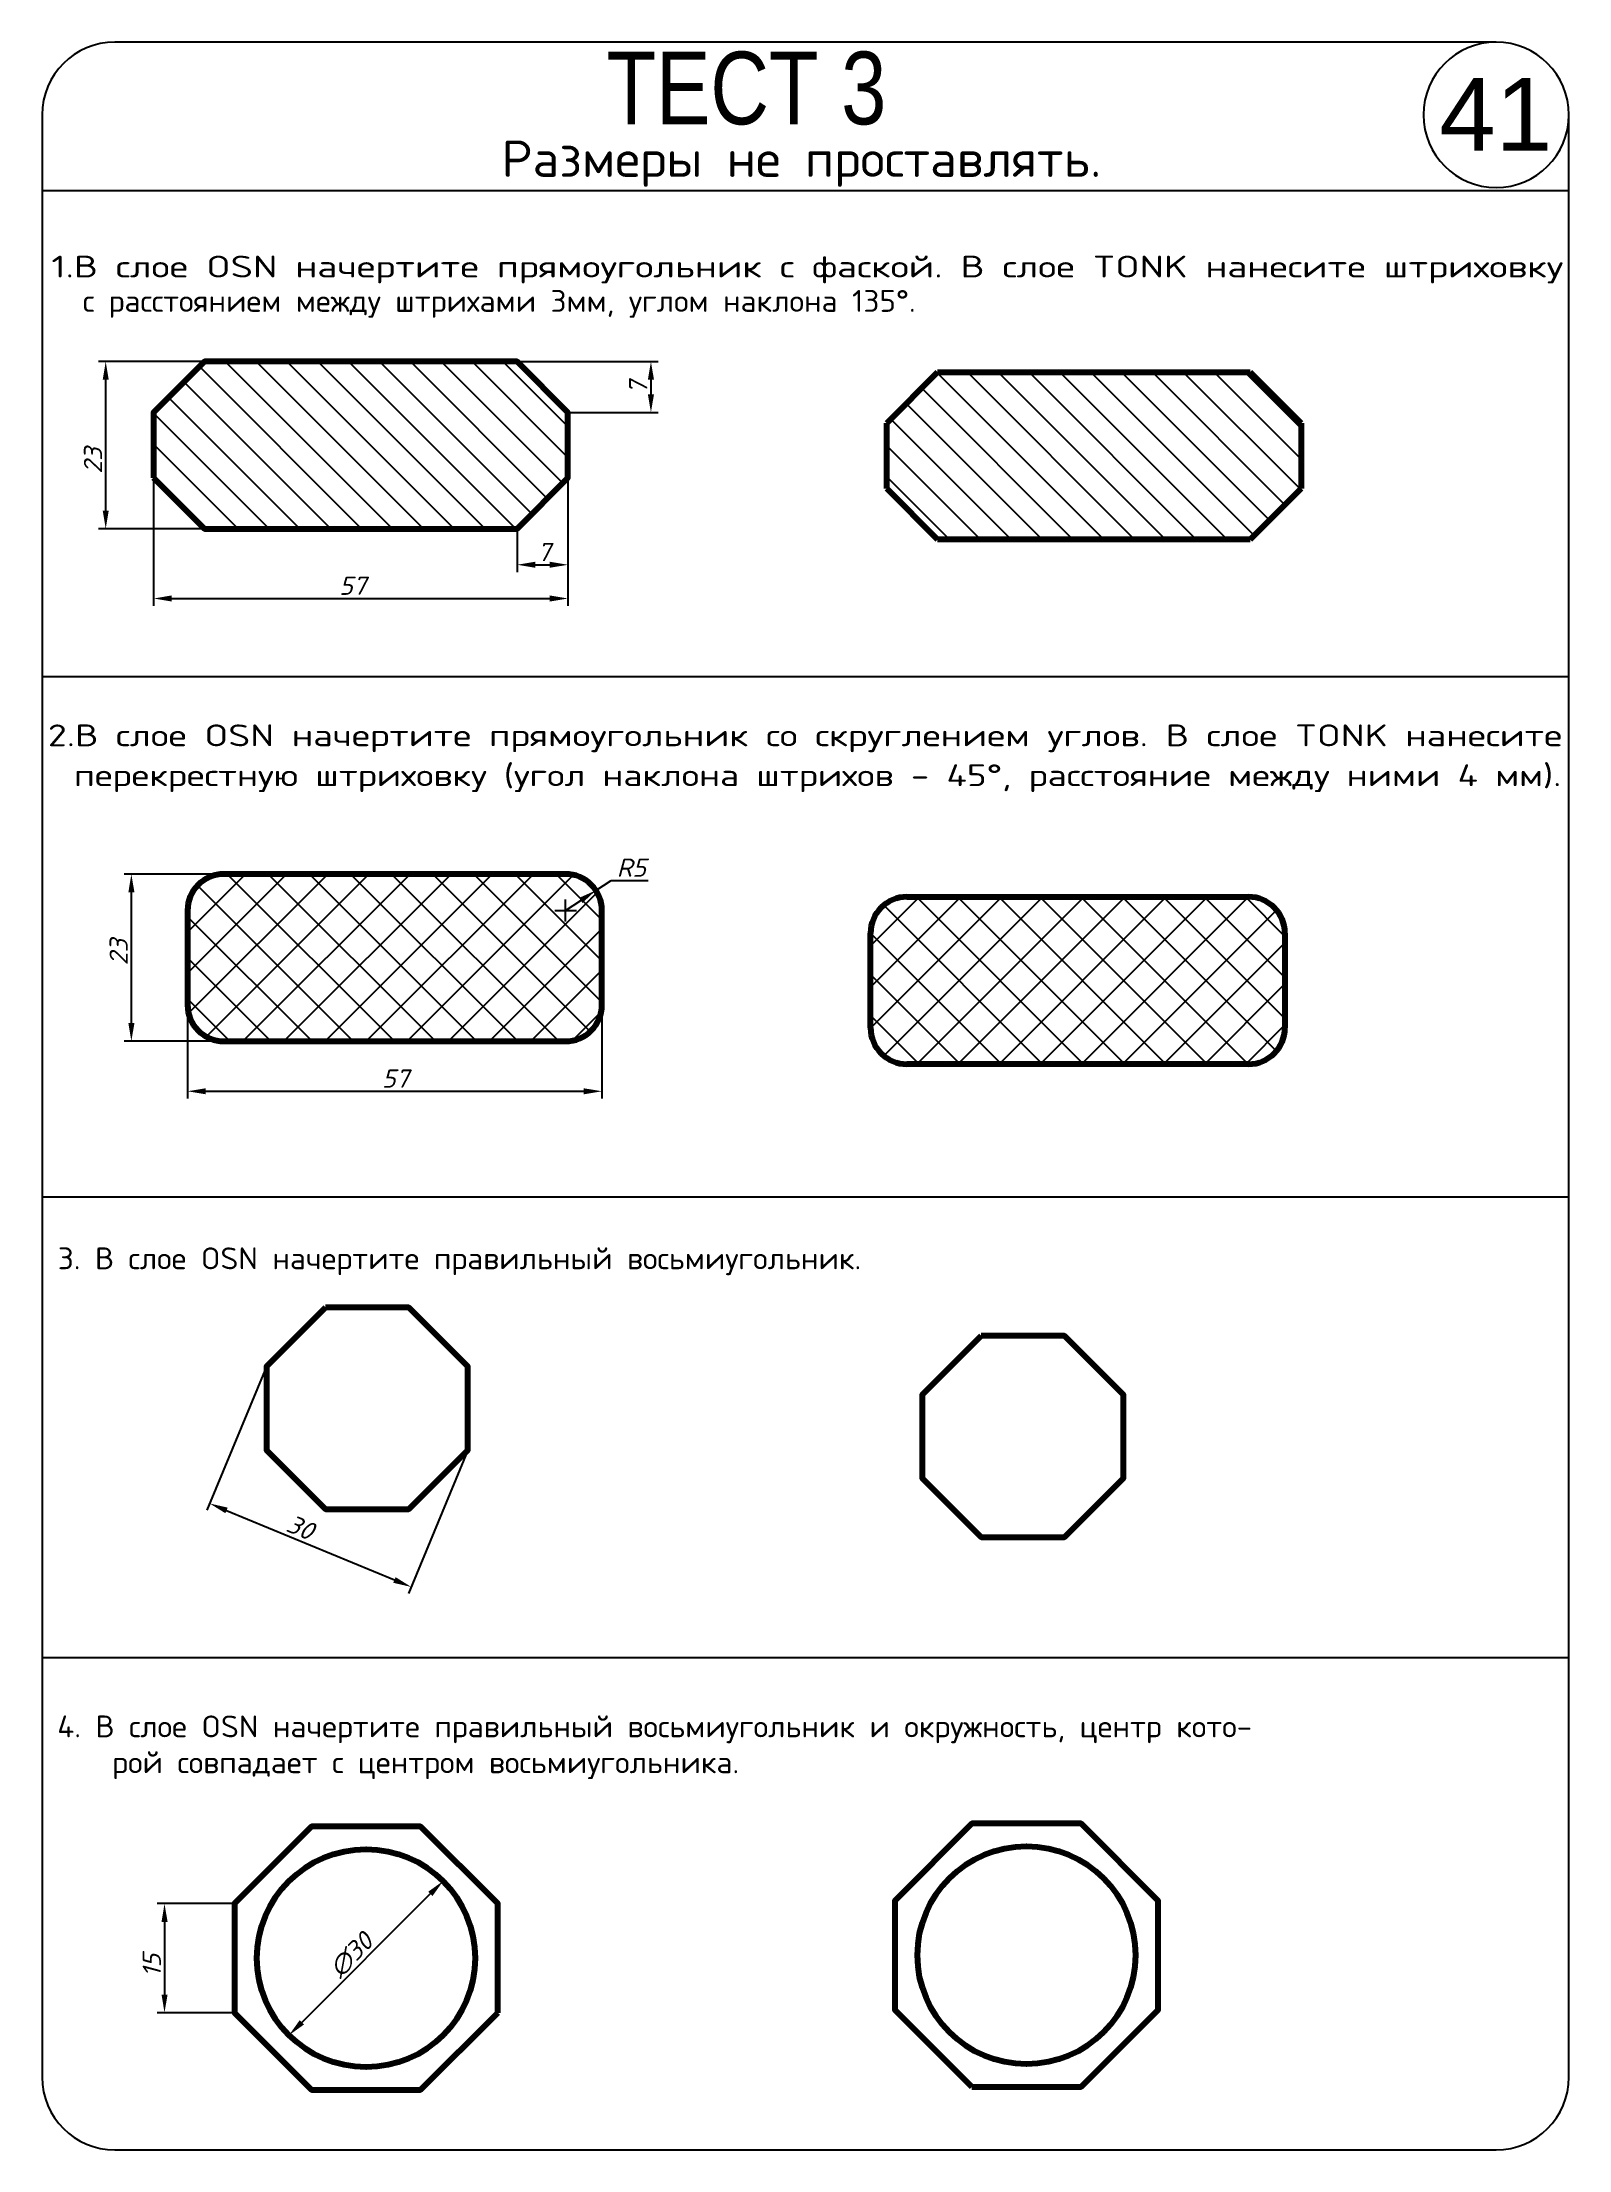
# Model space of a CAD drawing. Extents: x 1 to 211, y 0 to 290.
import ezdxf
from ezdxf.enums import TextEntityAlignment as Align

# ---------------------------------------------------------------- set-up
doc = ezdxf.new("R2010")
doc.units = 0
doc.layers.get('DEFPOINTS').update_dxf_attribs({"linetype": 'CONTINUOUS'})
doc.layers.add('OSN', color=1, linetype='CONTINUOUS', lineweight=80)
doc.layers.add('КОМАНДА', color=1, linetype='CONTINUOUS', lineweight=80)
for name, color, linetype in [('TONK', 6, 'CONTINUOUS'), ('ЗАДАЧА', 4, 'CONTINUOUS'), ('Комментарии', 3, 'CONTINUOUS')]:
    doc.layers.add(name, color=color, linetype=linetype)
doc.styles.add('111', font='simplex.shx')
doc.styles.add('Задание', font='arial.ttf')
doc.styles.add('Запросы', font='arial.ttf')
doc.styles.add('размеры', font='simplex.shx', dxfattribs={"oblique": 15})
doc.dimstyles.new('razm', dxfattribs={"dimtxt": 2.5, "dimasz": 2.5, "dimexe": 1, "dimexo": 0, "dimgap": 0.5, "dimtad": 1, "dimtoh": 1, "dimdec": 1, "dimdsep": 46, "dimtxsty": 'размеры', "dimcen": 1.5, "dimaunit": 1, "dimadec": 0, "dimazin": 2, "dimtfac": 1, "dimtdec": 1, "dimtmove": 0, "dimatfit": 2, "dimfxl": 1, "dimtolj": 1, "dimtzin": 0, "dimarcsym": 0})

# ---------------------------------------------------------------- blocks, each defined once
blk = doc.blocks.new('*D3')
at = {"layer": 'DEFPOINTS', "color": 0, "transparency": 16777216}
for p in [(21.15, 157.89), (78.15, 157.89), (78.15, 146.01)]:
    blk.add_point(p, dxfattribs=at)
at = {"layer": 'Комментарии', "color": 0, "lineweight": -2, "transparency": 16777216}
for p, q in [((21.15, 157.89), (21.15, 145.01)), ((78.15, 157.89), (78.15, 145.01)), ((23.65, 146.01), (75.65, 146.01))]:
    blk.add_line(p, q, dxfattribs=at)
at = {"layer": 'Комментарии', "color": 0, "transparency": 16777216}
for points in [[(23.65, 146.42), (23.65, 145.59), (21.15, 146.01)], [(75.65, 146.42), (75.65, 145.59), (78.15, 146.01)]]:
    blk.add_solid(points, dxfattribs=at)
at = {"layer": 'Комментарии', "color": 0, "transparency": 16777216, "insert": (49.75, 147.76), "char_height": 2.5, "attachment_point": 5, "style": 'размеры'}
blk.add_mtext('\\A1;57', dxfattribs=at)
blk = doc.blocks.new('*D4')
at = {"layer": 'DEFPOINTS', "color": 0, "transparency": 16777216}
for p in [(13.42, 175.89), (26.15, 175.89), (26.15, 152.89)]:
    blk.add_point(p, dxfattribs=at)
at = {"layer": 'Комментарии', "color": 0, "lineweight": -2, "transparency": 16777216}
for p, q in [((26.15, 175.89), (12.42, 175.89)), ((13.42, 155.39), (13.42, 173.39)), ((26.15, 152.89), (12.42, 152.89))]:
    blk.add_line(p, q, dxfattribs=at)
at = {"layer": 'Комментарии', "color": 0, "transparency": 16777216}
for points in [[(13.01, 173.39), (13.84, 173.39), (13.42, 175.89)], [(13.01, 155.39), (13.84, 155.39), (13.42, 152.89)]]:
    blk.add_solid(points, dxfattribs=at)
at = {"layer": 'Комментарии', "color": 0, "transparency": 16777216, "insert": (11.67, 165.15), "char_height": 2.5, "attachment_point": 5, "rotation": 90, "style": 'размеры'}
blk.add_mtext('\\A1;23', dxfattribs=at)
blk = doc.blocks.new('*D5')
at = {"layer": 'DEFPOINTS', "color": 0, "transparency": 16777216}
for p in [(77.32, 173.65), (73.15, 170.89)]:
    blk.add_point(p, dxfattribs=at)
at = {"layer": 'Комментарии', "color": 0, "lineweight": -2, "transparency": 16777216}
for p, q in [((77.32, 173.65), (79.4, 175.02)), ((79.4, 175.02), (84.5, 175.02)), ((73.15, 170.89), (75.23, 172.27))]:
    blk.add_line(p, q, dxfattribs=at)
at = {"layer": 'Комментарии', "color": 0, "transparency": 16777216}
blk.add_solid([(75, 172.61), (75.46, 171.92), (77.32, 173.65)], dxfattribs=at)
at = {"layer": 'Комментарии', "color": 0, "transparency": 16777216, "insert": (82.2, 176.77), "char_height": 2.5, "attachment_point": 5, "style": 'размеры'}
blk.add_mtext('\\A1;R5', dxfattribs=at)
blk = doc.blocks.new('*D1')
at = {"layer": 'DEFPOINTS', "color": 0, "transparency": 16777216}
for p in [(16.48, 230.41), (73.48, 230.41), (73.48, 213.81)]:
    blk.add_point(p, dxfattribs=at)
at = {"layer": 'Комментарии', "color": 0, "lineweight": -2, "transparency": 16777216}
for p, q in [((16.48, 230.41), (16.48, 212.81)), ((73.48, 230.41), (73.48, 212.81)), ((18.98, 213.81), (70.98, 213.81))]:
    blk.add_line(p, q, dxfattribs=at)
at = {"layer": 'Комментарии', "color": 0, "transparency": 16777216}
for points in [[(18.98, 214.23), (18.98, 213.39), (16.48, 213.81)], [(70.98, 214.23), (70.98, 213.39), (73.48, 213.81)]]:
    blk.add_solid(points, dxfattribs=at)
at = {"layer": 'Комментарии', "color": 0, "transparency": 16777216, "insert": (43.85, 215.56), "char_height": 2.5, "attachment_point": 5, "style": 'размеры'}
blk.add_mtext('\\A1;57', dxfattribs=at)
blk = doc.blocks.new('*D2')
at = {"layer": 'DEFPOINTS', "color": 0, "transparency": 16777216}
for p in [(9.89, 246.41), (23.48, 246.41), (23.48, 223.41)]:
    blk.add_point(p, dxfattribs=at)
at = {"layer": 'Комментарии', "color": 0, "lineweight": -2, "transparency": 16777216}
for p, q in [((23.48, 246.41), (8.89, 246.41)), ((9.89, 225.91), (9.89, 243.91)), ((23.48, 223.41), (8.89, 223.41))]:
    blk.add_line(p, q, dxfattribs=at)
at = {"layer": 'Комментарии', "color": 0, "transparency": 16777216}
for points in [[(9.48, 243.91), (10.31, 243.91), (9.89, 246.41)], [(9.48, 225.91), (10.31, 225.91), (9.89, 223.41)]]:
    blk.add_solid(points, dxfattribs=at)
at = {"layer": 'Комментарии', "color": 0, "transparency": 16777216, "insert": (8.14, 232.78), "char_height": 2.5, "attachment_point": 5, "rotation": 90, "style": 'размеры'}
blk.add_mtext('\\A1;23', dxfattribs=at)
blk = doc.blocks.new('*D6')
at = {"layer": 'DEFPOINTS', "color": 0, "transparency": 16777216}
for p in [(66.48, 246.41), (73.48, 239.41), (84.89, 239.41)]:
    blk.add_point(p, dxfattribs=at)
at = {"layer": 'Комментарии', "color": 0, "lineweight": -2, "transparency": 16777216}
for p, q in [((66.48, 246.41), (85.89, 246.41)), ((84.89, 243.91), (84.89, 241.91)), ((73.48, 239.41), (85.89, 239.41))]:
    blk.add_line(p, q, dxfattribs=at)
at = {"layer": 'Комментарии', "color": 0, "transparency": 16777216}
for points in [[(84.47, 243.91), (85.31, 243.91), (84.89, 246.41)], [(84.47, 241.91), (85.31, 241.91), (84.89, 239.41)]]:
    blk.add_solid(points, dxfattribs=at)
at = {"layer": 'Комментарии', "color": 0, "transparency": 16777216, "insert": (83.14, 242.83), "char_height": 2.5, "attachment_point": 5, "rotation": 90, "style": 'размеры'}
blk.add_mtext('\\A1;7', dxfattribs=at)
blk = doc.blocks.new('*D7')
at = {"layer": 'DEFPOINTS', "color": 0, "transparency": 16777216}
for p in [(73.48, 230.41), (66.48, 223.41), (73.48, 218.45)]:
    blk.add_point(p, dxfattribs=at)
at = {"layer": 'Комментарии', "color": 0, "lineweight": -2, "transparency": 16777216}
for p, q in [((73.48, 230.41), (73.48, 217.45)), ((66.48, 223.41), (66.48, 217.45)), ((68.98, 218.45), (70.98, 218.45))]:
    blk.add_line(p, q, dxfattribs=at)
at = {"layer": 'Комментарии', "color": 0, "transparency": 16777216}
for points in [[(68.98, 218.87), (68.98, 218.04), (66.48, 218.45)], [(70.98, 218.87), (70.98, 218.04), (73.48, 218.45)]]:
    blk.add_solid(points, dxfattribs=at)
at = {"layer": 'Комментарии', "color": 0, "transparency": 16777216, "insert": (70.18, 220.2), "char_height": 2.5, "attachment_point": 5, "style": 'размеры'}
blk.add_mtext('\\A1;7', dxfattribs=at)
blk = doc.blocks.new('*D8')
at = {"layer": 'DEFPOINTS', "color": 0, "transparency": 16777216}
for p in [(32, 108.12), (59.72, 96.64), (51.92, 77.81)]:
    blk.add_point(p, dxfattribs=at)
at = {"layer": 'Комментарии', "color": 0, "lineweight": -2, "transparency": 16777216}
for p, q in [((32, 108.12), (23.82, 88.37)), ((59.72, 96.64), (51.54, 76.89)), ((26.51, 88.34), (49.61, 78.77))]:
    blk.add_line(p, q, dxfattribs=at)
at = {"layer": 'Комментарии', "color": 0, "transparency": 16777216}
for points in [[(26.67, 88.72), (26.35, 87.95), (24.2, 89.29)], [(49.77, 79.15), (49.45, 78.38), (51.92, 77.81)]]:
    blk.add_solid(points, dxfattribs=at)
at = {"layer": 'Комментарии', "color": 0, "transparency": 16777216, "insert": (36.67, 86.02), "char_height": 2.5, "attachment_point": 5, "rotation": 337.5, "style": 'размеры'}
blk.add_mtext('\\A1;30', dxfattribs=at)
blk = doc.blocks.new('*D9')
at = {"layer": 'DEFPOINTS', "color": 0, "transparency": 16777216}
for p in [(56.31, 37.34), (35.1, 16.13)]:
    blk.add_point(p, dxfattribs=at)
at = {"layer": 'Комментарии', "color": 0, "lineweight": -2, "transparency": 16777216}
blk.add_line((54.54, 35.57), (36.86, 17.89), dxfattribs=at)
at = {"layer": 'Комментарии', "color": 0, "transparency": 16777216}
for points in [[(54.25, 35.87), (54.84, 35.28), (56.31, 37.34)], [(36.57, 18.19), (37.16, 17.6), (35.1, 16.13)]]:
    blk.add_solid(points, dxfattribs=at)
at = {"layer": 'Комментарии', "color": 0, "transparency": 16777216, "insert": (43.65, 27.16), "char_height": 2.5, "attachment_point": 5, "rotation": 45, "style": 'размеры'}
blk.add_mtext('\\A1;∅30', dxfattribs=at)
blk = doc.blocks.new('*D10')
at = {"layer": 'DEFPOINTS', "color": 0, "transparency": 16777216}
for p in [(27.6, 34.23), (17.98, 19.23), (27.6, 19.23)]:
    blk.add_point(p, dxfattribs=at)
at = {"layer": 'Комментарии', "color": 0, "lineweight": -2, "transparency": 16777216}
for p, q in [((27.6, 34.23), (16.98, 34.23)), ((17.98, 31.73), (17.98, 21.73)), ((27.6, 19.23), (16.98, 19.23))]:
    blk.add_line(p, q, dxfattribs=at)
at = {"layer": 'Комментарии', "color": 0, "transparency": 16777216}
for points in [[(17.57, 31.73), (18.4, 31.73), (17.98, 34.23)], [(17.57, 21.73), (18.4, 21.73), (17.98, 19.23)]]:
    blk.add_solid(points, dxfattribs=at)
at = {"layer": 'Комментарии', "color": 0, "transparency": 16777216, "insert": (16.23, 25.74), "char_height": 2.5, "attachment_point": 5, "rotation": 90, "style": 'размеры'}
blk.add_mtext('\\A1;15', dxfattribs=at)
blk = doc.blocks.new('32')
at = {"layer": 'Комментарии'}
h = blk.add_hatch(dxfattribs=at)
h.set_pattern_fill('_USER', color=6, scale=4, angle=135, style=0, double=1, pattern_type=0)
h.set_pattern_definition([(135, (5.228, -29.0227), (-2.82843, -2.82843), []), (225, (5.228, -29.0227), (2.82843, -2.82843), [])])
edge = h.paths.add_edge_path()
edge.add_arc((26.15, 157.89), 5, 180, 270)
edge.add_line((26.15, 152.89), (73.15, 152.89))
edge.add_arc((73.15, 157.89), 5, 270, 360)
edge.add_line((78.15, 157.89), (78.15, 170.89))
edge.add_arc((73.15, 170.89), 5, 0, 90)
edge.add_line((73.15, 175.89), (26.15, 175.89))
edge.add_arc((26.15, 170.89), 5, 90, 180)
edge.add_line((21.15, 170.89), (21.15, 157.89))
edge = h.paths.add_edge_path(flags=16)
edge.add_line((73.15, 169.39), (73.15, 172.39))
edge.add_line((71.65, 170.89), (74.65, 170.89))
h.paths.add_polyline_path([(79.28, 178.65), (85.13, 178.65), (85.13, 174.9), (79.28, 174.9)], flags=9)
at = {"layer": 'КОМАНДА'}
blk.add_lwpolyline([(21.15, 157.89, 0.414214), (26.15, 152.89), (73.15, 152.89, 0.414214), (78.15, 157.89), (78.15, 170.89, 0.414214), (73.15, 175.89), (26.15, 175.89, 0.414214), (21.15, 170.89)], format="xyb", close=True, dxfattribs=at)
at = {"layer": 'Комментарии'}
for p, q in [((73.15, 169.39), (73.15, 172.39)), ((71.65, 170.89), (74.65, 170.89))]:
    blk.add_line(p, q, dxfattribs=at)
dim = blk.add_radius_dim(center=(73.15, 170.89), mpoint=(77.32, 173.65), dimstyle='razm', dxfattribs=at)
dim.commit()
dim.dimension.update_dxf_attribs({"geometry": '*D5', "text_midpoint": (82.2, 175.02), "dimtype": 132})
dim = blk.add_linear_dim(base=(13.42, 175.89), p1=(26.15, 152.89), p2=(26.15, 175.89), angle=90, dimstyle='razm', dxfattribs=at)
dim.commit()
dim.dimension.update_dxf_attribs({"geometry": '*D4', "text_midpoint": (13.42, 165.15), "dimtype": 128})
dim = blk.add_linear_dim(base=(78.15, 146.01), p1=(21.15, 157.89), p2=(78.15, 157.89), dimstyle='razm', dxfattribs=at)
dim.commit()
dim.dimension.update_dxf_attribs({"geometry": '*D3', "text_midpoint": (49.75, 146.01), "dimtype": 128})
blk = doc.blocks.new('31')
at = {"layer": 'Комментарии'}
h = blk.add_hatch(dxfattribs=at)
h.set_pattern_fill('_USER', color=6, scale=3, angle=135, style=0, pattern_type=0)
h.set_pattern_definition([(135, (1.1507, -8.4182), (-2.12132, -2.12132), [])])
h.paths.add_polyline_path([(66.48, 223.41), (73.48, 230.41), (73.48, 239.41), (66.48, 246.41), (23.48, 246.41), (16.48, 239.41), (16.48, 230.41), (23.48, 223.41)])
at = {"layer": 'КОМАНДА'}
blk.add_lwpolyline([(16.48, 230.41), (23.48, 223.41), (66.48, 223.41), (73.48, 230.41), (73.48, 239.41), (66.48, 246.41), (23.48, 246.41), (16.48, 239.41)], close=True, dxfattribs=at)
at = {"layer": 'Комментарии'}
for base, p1, p2, picture, middle in [((9.89, 246.41), (23.48, 223.41), (23.48, 246.41), '*D2', (9.89, 232.78)), ((84.89, 239.41), (66.48, 246.41), (73.48, 239.41), '*D6', (84.89, 242.83))]:
    dim = blk.add_linear_dim(base=base, p1=p1, p2=p2, angle=90, dimstyle='razm', dxfattribs=at)
    dim.commit()
    dim.dimension.update_dxf_attribs({"geometry": picture, "text_midpoint": middle, "dimtype": 128})
for base, p1, picture, middle in [((73.48, 213.81), (16.48, 230.41), '*D1', (43.85, 213.81)), ((73.48, 218.45), (66.48, 223.41), '*D7', (70.18, 218.45))]:
    dim = blk.add_linear_dim(base=base, p1=p1, p2=(73.48, 230.41), dimstyle='razm', dxfattribs=at)
    dim.commit()
    dim.dimension.update_dxf_attribs({"geometry": picture, "text_midpoint": middle, "dimtype": 128})
blk = doc.blocks.new('33')
at = {"layer": 'КОМАНДА'}
blk.add_lwpolyline([(40.12, 116.24), (32, 108.12), (32, 96.64), (40.12, 88.52), (51.6, 88.52), (59.72, 96.64), (59.72, 108.12), (51.6, 116.24)], close=True, dxfattribs=at)
at = {"layer": 'Комментарии'}
dim = blk.add_linear_dim(base=(51.92, 77.81), p1=(32, 108.12), p2=(59.72, 96.64), angle=337.5, dimstyle='razm', dxfattribs=at)
dim.commit()
dim.dimension.update_dxf_attribs({"geometry": '*D8', "text_midpoint": (36, 84.4), "dimtype": 129})
blk = doc.blocks.new('34')
at = {"layer": 'КОМАНДА'}
blk.add_lwpolyline([(63.81, 19.23), (63.81, 34.23), (53.2, 44.84), (38.2, 44.84), (27.6, 34.23), (27.6, 19.23), (38.2, 8.63), (53.2, 8.63)], close=True, dxfattribs=at)
blk.add_circle((45.7, 26.73), 15, dxfattribs=at)
at = {"layer": 'Комментарии'}
dim = blk.add_diameter_dim_2p(p1=(56.31, 37.34), p2=(35.1, 16.13), dimstyle='razm', dxfattribs=at)
dim.commit()
dim.dimension.update_dxf_attribs({"geometry": '*D9', "text_midpoint": (44.89, 25.92), "dimtype": 131})
dim = blk.add_linear_dim(base=(17.98, 19.23), p1=(27.6, 34.23), p2=(27.6, 19.23), angle=90, dimstyle='razm', dxfattribs=at)
dim.commit()
dim.dimension.update_dxf_attribs({"geometry": '*D10', "text_midpoint": (17.98, 25.74), "dimtype": 128})

msp = doc.modelspace()

# ---------------------------------------------------------------- hatches: boundary and pattern name
at = {"layer": 'TONK'}
h = msp.add_hatch(dxfattribs=at)
h.set_pattern_fill('_USER', color=256, scale=3, angle=135, pattern_type=0)
h.set_pattern_definition([(135, (0, 0), (-2.12132, -2.12132), [])])
h.paths.add_polyline_path([(174.33, 237.94), (167.33, 244.94), (124.33, 244.94), (117.33, 237.94), (117.33, 228.94), (124.33, 221.94), (167.33, 221.94), (174.33, 228.94)])
h = msp.add_hatch(dxfattribs=at)
h.set_pattern_fill('_USER', color=256, scale=4, angle=135, pattern_type=0)
h.set_pattern_definition([(135, (0, 0), (-2.82843, -2.82843), [])])
h.paths.add_polyline_path([(172.1, 167.75, 0.414214), (167.1, 172.75), (120.1, 172.75, 0.414214), (115.1, 167.75), (115.1, 154.75, 0.414214), (120.1, 149.75), (167.1, 149.75, 0.414214), (172.1, 154.75)])
h = msp.add_hatch(dxfattribs=at)
h.set_pattern_fill('_USER', color=256, scale=4, angle=45, pattern_type=0)
h.set_pattern_definition([(45, (0, 0), (-2.82843, 2.82843), [])])
h.paths.add_polyline_path([(172.1, 167.75, 0.414214), (167.1, 172.75), (120.1, 172.75, 0.414214), (115.1, 167.75), (115.1, 154.75, 0.414214), (120.1, 149.75), (167.1, 149.75, 0.414214), (172.1, 154.75)])

# ---------------------------------------------------------------- linework, layer by layer
at = {"layer": 'OSN'}
for p, q in [((117.33, 237.94), (124.33, 244.94)), ((124.33, 244.94), (167.33, 244.94)), ((167.33, 244.94), (174.33, 237.94)), ((117.33, 228.94), (117.33, 237.94)), ((174.33, 237.94), (174.33, 228.94)), ((117.33, 228.94), (124.33, 221.94)), ((167.33, 221.94), (174.33, 228.94)), ((167.33, 221.94), (124.33, 221.94)), ((120.1, 172.75), (167.1, 172.75)), ((115.1, 154.75), (115.1, 167.75)), ((172.1, 167.75), (172.1, 154.75)), ((167.1, 149.75), (120.1, 149.75))]:
    msp.add_line(p, q, dxfattribs=at)
for points in [[(130.3, 112.37), (122.18, 104.25), (122.18, 92.77), (130.3, 84.65), (141.78, 84.65), (149.89, 92.77), (149.89, 104.25), (141.78, 112.37)], [(129.05, 9.03), (144.05, 9.03), (154.66, 19.64), (154.66, 34.64), (144.05, 45.24), (129.05, 45.24), (118.44, 34.64), (118.44, 19.64)]]:
    msp.add_lwpolyline(points, close=True, dxfattribs=at)
msp.add_circle((136.55, 27.14), 15, dxfattribs=at)
for centre, start, end in [((120.1, 167.75), 90, 180), ((167.1, 167.75), 0, 90), ((120.1, 154.75), 180, 270), ((167.1, 154.75), 270, 0)]:
    msp.add_arc(centre, 5, start, end, dxfattribs=at)
at = {"layer": 'ЗАДАЧА'}
for p, q in [((201.15, 290.36), (11.15, 290.36)), ((1.15, 280.36), (1.15, 10.36)), ((211.15, 10.36), (211.15, 280.36)), ((1.15, 269.96), (211.15, 269.96)), ((1.15, 203.09), (211.15, 203.09)), ((1.15, 131.48), (211.15, 131.48)), ((1.15, 68.11), (211.15, 68.11)), ((11.15, 0.36), (201.15, 0.36))]:
    msp.add_line(p, q, dxfattribs=at)
for centre, start, end in [((11.15, 280.36), 90, 180), ((201.15, 280.36), 90, 0), ((201.15, 280.36), 0, 90), ((11.15, 10.36), 180, 270), ((201.15, 10.36), 270, 0)]:
    msp.add_arc(centre, 10, start, end, dxfattribs=at)

# ---------------------------------------------------------------- block references
at = {"layer": 'TONK'}
for name in ['31', '32', '33', '34']:
    msp.add_blockref(name, (0, 0), dxfattribs=at)

# ---------------------------------------------------------------- texts
at = {"layer": 'ЗАДАЧА', "style": 'Запросы', "width": 0.8}
msp.add_text('ТЕСТ 3', height=10, dxfattribs=at).set_placement((78.78, 279.05))
at = {"layer": 'ЗАДАЧА'}
for s, height, style, p in [('41', 10, 'Задание', (193.32, 275.42)), ('Размеры не проставлять.', 5, '111', (64.33, 271.82)), ('с расстоянием между штрихами 3мм, углом наклона 135%%d.', 3, '111', (6.74, 253.25)), ('3. В слое OSN начертите правильный восьмиугольник. ', 3, '111', (3.3, 121.52)), ('4. В слое OSN начертите правильный восьмиугольник и окружность, центр кото-', 3, '111', (3.22, 57.12)), ('рой совпадает с центром восьмиугольника.', 3, '111', (10.78, 52.18))]:
    msp.add_text(s, height=height, dxfattribs=dict(at, style=style)).set_placement(p)
at = {"layer": 'ЗАДАЧА', "style": '111'}
for s, width, p, p2 in [('1.В слое OSN начертите прямоугольник с фаской. В слое TONK нанесите штриховку', 0.994861, (2.42, 257.98), (210.34, 257.98)), ('2.В слое OSN начертите прямоугольник со скруглением углов. В слое TONK нанесите', 0.98323, (1.93, 193.48), (210.24, 193.48)), ('перекрестную штриховку (угол наклона штрихов - 45%%d, расстояние между ними 4 мм).', 0.955377, (5.51, 187.99), (210.1, 187.99))]:
    msp.add_text(s, height=3, dxfattribs=dict(at, width=width)).set_placement(p, p2, align=Align.FIT)

doc.saveas('drawing.dxf')
